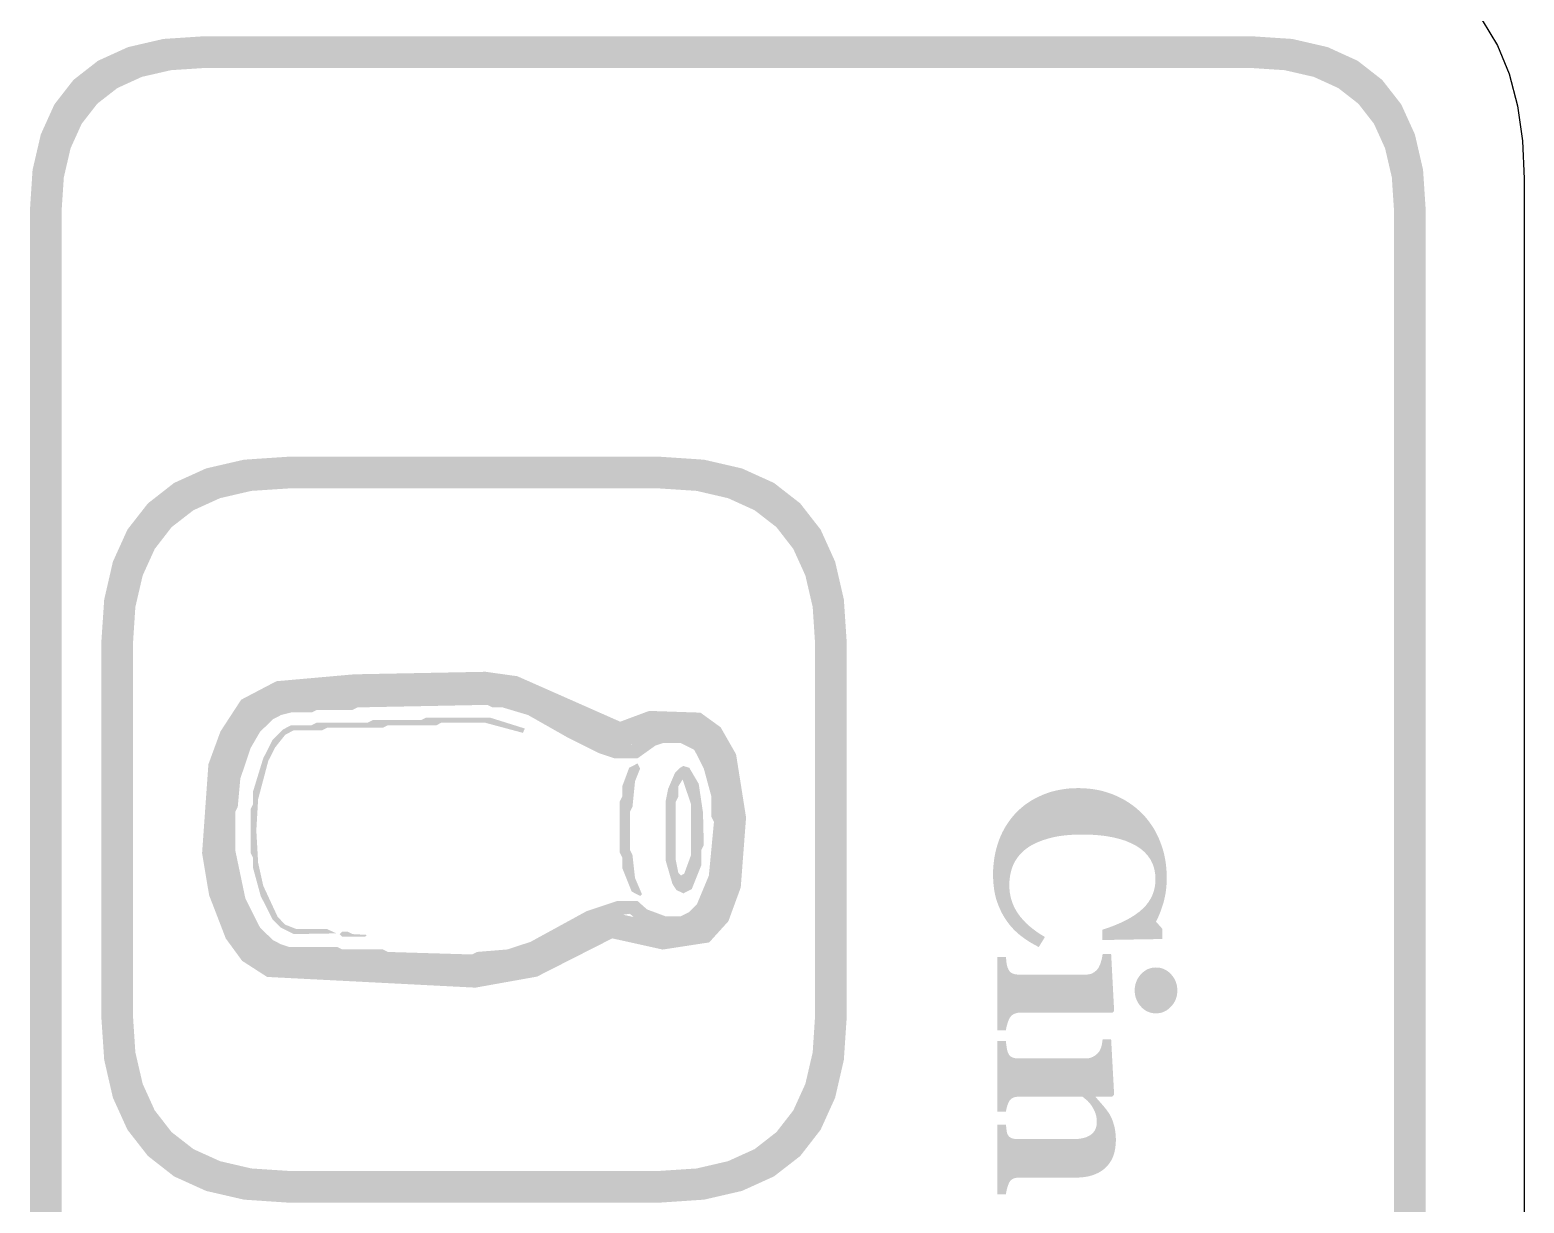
# Model space of a CAD drawing. Header units: millimetres. Extents: x 6 to 297, y 55 to 451.
# Drawn here: x 275.2 to 294.04, y 301.29 to 316.08 of the extents above; entities that cross this region are included whole.
import ezdxf

# ---------------------------------------------------------------- set-up
doc = ezdxf.new("R2010")
doc.units = ezdxf.units.MM
doc.layers.add('CUT', color=1, linetype='Continuous')
doc.layers.add('RASTER', color=7, linetype='Continuous')

msp = doc.modelspace()

# ---------------------------------------------------------------- hatches: boundary and pattern name
at = {"layer": 'RASTER'}
h = msp.add_hatch(color=7, dxfattribs=at)
h.paths.add_polyline_path([(290.6, 316), (291.116, 315.966), (291.563, 315.863), (291.941, 315.691), (292.25, 315.45), (292.491, 315.141), (292.663, 314.763), (292.766, 314.316), (292.8, 313.8), (292.8, 256.6), (292.766, 256.084), (292.662, 255.638), (292.491, 255.259), (292.25, 254.95), (291.941, 254.709), (291.563, 254.537), (291.116, 254.434), (290.6, 254.4), (277.4, 254.4), (276.884, 254.434), (276.438, 254.537), (276.059, 254.709), (275.75, 254.95), (275.509, 255.259), (275.338, 255.638), (275.234, 256.084), (275.2, 256.6), (275.2, 313.8), (275.234, 314.316), (275.338, 314.763), (275.509, 315.141), (275.75, 315.45), (276.059, 315.691), (276.438, 315.863), (276.884, 315.966), (277.4, 316)])
h.paths.add_polyline_path([(290.6, 315.6), (277.4, 315.6), (276.978, 315.572), (276.612, 315.488), (276.303, 315.347), (276.05, 315.15), (275.853, 314.897), (275.713, 314.588), (275.628, 314.222), (275.6, 313.8), (275.6, 256.6), (275.628, 256.178), (275.713, 255.813), (275.853, 255.503), (276.05, 255.25), (276.303, 255.053), (276.612, 254.912), (276.978, 254.828), (277.4, 254.8), (290.6, 254.8), (291.022, 254.828), (291.388, 254.912), (291.697, 255.053), (291.95, 255.25), (292.147, 255.503), (292.287, 255.813), (292.372, 256.178), (292.4, 256.6), (292.4, 313.8), (292.372, 314.222), (292.287, 314.588), (292.147, 314.897), (291.95, 315.15), (291.697, 315.347), (291.388, 315.488), (291.022, 315.572), (290.6, 315.6)], flags=0)
h = msp.add_hatch(color=7, dxfattribs=at)
h.paths.add_polyline_path([(283.15, 310.7), (283.701, 310.663), (284.178, 310.553), (284.582, 310.37), (284.912, 310.113), (285.17, 309.782), (285.353, 309.378), (285.463, 308.901), (285.5, 308.35), (285.5, 303.65), (285.463, 303.099), (285.353, 302.622), (285.17, 302.218), (284.913, 301.887), (284.582, 301.63), (284.178, 301.447), (283.701, 301.337), (283.15, 301.3), (278.45, 301.3), (277.899, 301.337), (277.422, 301.447), (277.018, 301.63), (276.688, 301.888), (276.43, 302.218), (276.247, 302.622), (276.137, 303.099), (276.1, 303.65), (276.1, 308.35), (276.137, 308.901), (276.247, 309.378), (276.43, 309.782), (276.688, 310.112), (277.018, 310.37), (277.422, 310.553), (277.899, 310.663), (278.45, 310.7)])
h.paths.add_polyline_path([(283.15, 310.3), (278.45, 310.3), (277.993, 310.27), (277.597, 310.178), (277.262, 310.026), (276.987, 309.813), (276.774, 309.538), (276.622, 309.203), (276.53, 308.807), (276.5, 308.35), (276.5, 303.65), (276.53, 303.193), (276.622, 302.797), (276.774, 302.462), (276.987, 302.188), (277.262, 301.974), (277.597, 301.822), (277.993, 301.73), (278.45, 301.7), (283.15, 301.7), (283.607, 301.73), (284.003, 301.822), (284.338, 301.974), (284.613, 302.188), (284.826, 302.462), (284.978, 302.797), (285.07, 303.193), (285.1, 303.65), (285.1, 308.35), (285.07, 308.807), (284.978, 309.203), (284.826, 309.538), (284.613, 309.813), (284.338, 310.026), (284.003, 310.178), (283.607, 310.27), (283.15, 310.3)], flags=0)
h = msp.add_hatch(color=7, dxfattribs=at)
h.paths.add_polyline_path([(284.23, 306.154), (284.163, 305.272), (284.007, 304.846), (283.765, 304.579), (283.178, 304.489), (282.543, 304.63), (281.594, 304.148), (280.817, 304.009), (278.191, 304.144), (277.876, 304.347), (277.67, 304.629), (277.46, 305.174), (277.371, 305.703), (277.451, 306.824), (277.603, 307.238), (277.864, 307.638), (278.308, 307.871), (279.289, 307.958), (280.945, 307.99), (281.346, 307.934), (282.643, 307.361), (283.009, 307.497), (283.655, 307.475), (283.909, 307.291), (284.104, 306.95)])
h.paths.add_polyline_path([(283.908, 306.141), (283.797, 306.842), (283.665, 307.072), (283.546, 307.158), (283.062, 307.175), (282.632, 307.015), (281.257, 307.624), (280.926, 307.67), (279.307, 307.638), (278.4, 307.558), (278.086, 307.393), (277.891, 307.093), (277.767, 306.756), (277.693, 305.719), (277.771, 305.259), (277.953, 304.783), (278.1, 304.584), (278.292, 304.459), (280.797, 304.331), (281.491, 304.455), (282.501, 304.968), (283.189, 304.814), (283.604, 304.878), (283.728, 305.015), (283.847, 305.341), (283.908, 306.141)], flags=0)
h = msp.add_hatch(color=7, dxfattribs=at)
h.paths.add_polyline_path([(283.976, 306.344), (283.986, 305.679), (283.954, 305.615), (283.954, 305.486), (283.858, 305.133), (283.739, 304.899), (283.674, 304.834), (283.504, 304.748), (283.28, 304.716), (283.215, 304.748), (283.055, 304.748), (282.885, 304.834), (282.766, 304.94), (282.509, 304.908), (282.114, 304.725), (281.449, 304.362), (281, 304.266), (279.972, 304.266), (279.908, 304.298), (279.234, 304.298), (279.17, 304.33), (278.495, 304.33), (278.335, 304.362), (278.165, 304.449), (277.94, 304.674), (277.725, 305.133), (277.628, 305.55), (277.628, 305.775), (277.596, 305.839), (277.596, 306.161), (277.628, 306.225), (277.66, 306.642), (277.757, 306.963), (277.94, 307.326), (278.132, 307.519), (278.303, 307.605), (278.559, 307.67), (279.523, 307.702), (279.587, 307.734), (281.096, 307.734), (281.546, 307.605), (282.445, 307.124), (282.669, 307.06), (282.788, 307.069), (282.885, 307.166), (283.055, 307.252), (283.408, 307.284), (283.674, 307.166), (283.771, 307.037), (283.922, 306.674)])
h.paths.add_polyline_path([(283.825, 306.096), (283.793, 306.161), (283.793, 306.417), (283.697, 306.771), (283.578, 307.005), (283.408, 307.092), (283.183, 307.092), (283.087, 307.06), (282.862, 306.899), (282.573, 306.899), (282.38, 306.963), (281.973, 307.166), (281.481, 307.445), (281.16, 307.541), (281.032, 307.541), (280.968, 307.573), (279.33, 307.541), (279.266, 307.509), (278.816, 307.509), (278.752, 307.477), (278.495, 307.477), (278.367, 307.445), (278.261, 307.39), (278.1, 307.23), (277.982, 307.027), (277.853, 306.642), (277.821, 306.289), (277.789, 306.225), (277.789, 305.743), (277.917, 305.133), (278.1, 304.77), (278.261, 304.61), (278.367, 304.555), (278.463, 304.523), (279.073, 304.523), (279.137, 304.491), (279.651, 304.491), (279.715, 304.459), (280.775, 304.427), (280.839, 304.459), (281.225, 304.491), (281.514, 304.587), (282.22, 304.973), (282.605, 305.101), (282.862, 305.101), (282.981, 304.995), (283.215, 304.908), (283.408, 304.908), (283.514, 304.963), (283.61, 305.059), (283.761, 305.422)], flags=0)
h.paths.add_polyline_path([(283.687, 306.215), (283.697, 305.807), (283.665, 305.743), (283.665, 305.55), (283.546, 305.252), (283.44, 305.197), (283.353, 305.239), (283.302, 305.316), (283.215, 305.615), (283.215, 306.353), (283.247, 306.514), (283.334, 306.716), (283.398, 306.78), (283.44, 306.803), (283.514, 306.78), (283.633, 306.578)], flags=0)
h.paths.add_polyline_path([(283.536, 306.321), (283.43, 306.633), (283.376, 306.546), (283.376, 306.417), (283.344, 306.353), (283.344, 305.615), (283.376, 305.454), (283.408, 305.422), (283.45, 305.445), (283.536, 305.679)], flags=0)
h.paths.add_polyline_path([(282.917, 305.188), (282.894, 305.165), (282.788, 305.22), (282.669, 305.518), (282.669, 305.647), (282.637, 305.711), (282.637, 306.353), (282.669, 306.417), (282.669, 306.546), (282.756, 306.78), (282.862, 306.835), (282.894, 306.771), (282.83, 306.61), (282.798, 306.289), (282.766, 306.225), (282.766, 305.743), (282.798, 305.679), (282.83, 305.39)], flags=0)
h.paths.add_polyline_path([(281.44, 307.275), (281.417, 307.22), (280.936, 307.349), (280.39, 307.349), (280.325, 307.316), (279.715, 307.316), (279.651, 307.284), (278.945, 307.284), (278.881, 307.252), (278.527, 307.252), (278.421, 307.198), (278.293, 307.037), (278.206, 306.867), (278.078, 306.385), (278.055, 305.99), (278.078, 305.583), (278.142, 305.294), (278.325, 304.899), (278.421, 304.802), (278.559, 304.748), (278.945, 304.748), (279.064, 304.693), (278.527, 304.684), (278.357, 304.77), (278.261, 304.867), (278.11, 305.165), (278.014, 305.518), (278.014, 305.647), (277.982, 305.711), (277.982, 306.257), (278.014, 306.321), (278.014, 306.482), (278.142, 306.899), (278.261, 307.133), (278.389, 307.262), (278.495, 307.316), (278.752, 307.316), (278.816, 307.349), (279.459, 307.349), (279.523, 307.381), (280.133, 307.381), (280.197, 307.413), (281, 307.413)], flags=0)
h.paths.add_polyline_path([(279.449, 304.674), (279.426, 304.651), (279.137, 304.651), (279.105, 304.684), (279.137, 304.716), (279.202, 304.716), (279.266, 304.684)], flags=0)
for points in [[(287.344, 305.437), (287.345, 305.493), (287.349, 305.549), (287.355, 305.604), (287.363, 305.658), (287.373, 305.711), (287.386, 305.763), (287.401, 305.814), (287.418, 305.865), (287.438, 305.914), (287.459, 305.961), (287.483, 306.007), (287.509, 306.051), (287.537, 306.094), (287.567, 306.135), (287.599, 306.174), (287.633, 306.212), (287.668, 306.247), (287.706, 306.28), (287.745, 306.312), (287.787, 306.341), (287.83, 306.369), (287.876, 306.395), (287.924, 306.418), (287.973, 306.44), (288.025, 306.46), (288.077, 306.477), (288.131, 306.491), (288.186, 306.503), (288.243, 306.512), (288.3, 306.519), (288.359, 306.522), (288.42, 306.524), (288.479, 306.522), (288.538, 306.518), (288.596, 306.512), (288.652, 306.503), (288.708, 306.491), (288.762, 306.476), (288.815, 306.459), (288.867, 306.44), (288.918, 306.417), (288.967, 306.393), (289.014, 306.367), (289.059, 306.338), (289.103, 306.308), (289.145, 306.275), (289.185, 306.24), (289.224, 306.203), (289.26, 306.165), (289.294, 306.124), (289.325, 306.082), (289.355, 306.039), (289.383, 305.993), (289.408, 305.945), (289.432, 305.895), (289.453, 305.844), (289.472, 305.791), (289.489, 305.737), (289.503, 305.683), (289.514, 305.627), (289.523, 305.571), (289.529, 305.513), (289.533, 305.455), (289.534, 305.396), (289.534, 305.353), (289.532, 305.311), (289.528, 305.27), (289.524, 305.231), (289.518, 305.192), (289.511, 305.154), (289.502, 305.117), (289.493, 305.081), (289.482, 305.046), (289.471, 305.013), (289.46, 304.98), (289.448, 304.95), (289.436, 304.92), (289.424, 304.892), (289.411, 304.866), (289.398, 304.841), (289.479, 304.75), (289.479, 304.622), (288.72, 304.609), (288.72, 304.738), (288.804, 304.766), (288.882, 304.796), (288.954, 304.827), (289.021, 304.859), (289.082, 304.893), (289.137, 304.928), (289.186, 304.964), (289.23, 305.002), (289.268, 305.041), (289.301, 305.083), (289.329, 305.127), (289.352, 305.172), (289.369, 305.22), (289.382, 305.27), (289.39, 305.323), (289.392, 305.377), (289.388, 305.444), (289.377, 305.506), (289.358, 305.565), (289.332, 305.619), (289.297, 305.669), (289.256, 305.716), (289.207, 305.758), (289.15, 305.796), (289.086, 305.829), (289.016, 305.859), (288.94, 305.883), (288.858, 305.903), (288.77, 305.919), (288.676, 305.93), (288.576, 305.937), (288.469, 305.939), (288.409, 305.938), (288.35, 305.936), (288.294, 305.932), (288.24, 305.927), (288.188, 305.92), (288.139, 305.912), (288.092, 305.902), (288.047, 305.89), (288.004, 305.877), (287.963, 305.864), (287.925, 305.849), (287.889, 305.834), (287.855, 305.817), (287.822, 305.8), (287.793, 305.781), (287.765, 305.762), (287.738, 305.74), (287.713, 305.718), (287.69, 305.694), (287.668, 305.669), (287.649, 305.644), (287.631, 305.617), (287.615, 305.59), (287.601, 305.561), (287.589, 305.532), (287.579, 305.502), (287.57, 305.471), (287.562, 305.439), (287.557, 305.407), (287.553, 305.374), (287.55, 305.34), (287.549, 305.305), (287.551, 305.254), (287.556, 305.205), (287.565, 305.157), (287.577, 305.111), (287.593, 305.066), (287.612, 305.022), (287.635, 304.98), (287.661, 304.94), (287.69, 304.9), (287.724, 304.861), (287.76, 304.823), (287.801, 304.786), (287.845, 304.75), (287.892, 304.715), (287.943, 304.681), (287.998, 304.647), (287.921, 304.521), (287.89, 304.537), (287.859, 304.554), (287.829, 304.571), (287.799, 304.589), (287.771, 304.607), (287.743, 304.626), (287.717, 304.645), (287.691, 304.665), (287.666, 304.685), (287.642, 304.707), (287.618, 304.729), (287.596, 304.752), (287.575, 304.775), (287.554, 304.8), (287.534, 304.825), (287.516, 304.851), (287.496, 304.88), (287.478, 304.91), (287.46, 304.941), (287.444, 304.973), (287.429, 305.005), (287.415, 305.038), (287.402, 305.072), (287.39, 305.106), (287.379, 305.142), (287.37, 305.18), (287.362, 305.219), (287.356, 305.259), (287.351, 305.301), (287.347, 305.345), (287.345, 305.39), (287.344, 305.437)], [(287.4, 301.403), (287.4, 302.284), (287.507, 302.284), (287.508, 302.277), (287.508, 302.27), (287.509, 302.262), (287.51, 302.254), (287.511, 302.245), (287.512, 302.236), (287.513, 302.227), (287.514, 302.217), (287.515, 302.207), (287.517, 302.199), (287.518, 302.19), (287.52, 302.182), (287.522, 302.175), (287.524, 302.168), (287.526, 302.162), (287.529, 302.157), (287.533, 302.15), (287.538, 302.143), (287.543, 302.136), (287.549, 302.131), (287.555, 302.125), (287.561, 302.121), (287.568, 302.117), (287.576, 302.113), (287.584, 302.11), (287.593, 302.107), (287.603, 302.105), (287.614, 302.103), (287.626, 302.102), (287.638, 302.101), (287.652, 302.1), (287.667, 302.1), (288.352, 302.1), (288.388, 302.101), (288.422, 302.103), (288.454, 302.108), (288.483, 302.114), (288.51, 302.121), (288.535, 302.131), (288.557, 302.142), (288.577, 302.155), (288.595, 302.169), (288.61, 302.186), (288.623, 302.203), (288.634, 302.223), (288.642, 302.244), (288.648, 302.266), (288.651, 302.291), (288.652, 302.317), (288.652, 302.331), (288.651, 302.345), (288.65, 302.36), (288.648, 302.373), (288.646, 302.387), (288.643, 302.4), (288.639, 302.413), (288.635, 302.426), (288.63, 302.438), (288.625, 302.451), (288.619, 302.463), (288.613, 302.476), (288.607, 302.488), (288.599, 302.5), (288.592, 302.513), (288.584, 302.525), (288.576, 302.535), (288.569, 302.545), (288.561, 302.554), (288.554, 302.563), (288.546, 302.571), (288.539, 302.579), (288.531, 302.586), (288.524, 302.593), (288.516, 302.599), (288.509, 302.605), (288.501, 302.611), (288.495, 302.616), (288.488, 302.622), (288.482, 302.627), (288.475, 302.632), (288.469, 302.636), (287.683, 302.636), (287.67, 302.636), (287.658, 302.635), (287.647, 302.634), (287.636, 302.632), (287.625, 302.63), (287.615, 302.628), (287.606, 302.625), (287.597, 302.621), (287.589, 302.617), (287.581, 302.613), (287.574, 302.608), (287.567, 302.602), (287.561, 302.596), (287.555, 302.589), (287.55, 302.581), (287.545, 302.573), (287.542, 302.567), (287.539, 302.561), (287.536, 302.554), (287.533, 302.547), (287.53, 302.539), (287.527, 302.531), (287.524, 302.523), (287.522, 302.514), (287.519, 302.506), (287.517, 302.497), (287.515, 302.488), (287.513, 302.48), (287.511, 302.471), (287.509, 302.463), (287.508, 302.454), (287.507, 302.446), (287.4, 302.446), (287.4, 303.336), (287.507, 303.336), (287.508, 303.327), (287.509, 303.318), (287.509, 303.309), (287.51, 303.299), (287.511, 303.29), (287.513, 303.281), (287.514, 303.272), (287.515, 303.262), (287.516, 303.253), (287.518, 303.244), (287.519, 303.236), (287.521, 303.228), (287.523, 303.22), (287.525, 303.212), (287.527, 303.205), (287.529, 303.199), (287.533, 303.187), (287.538, 303.177), (287.543, 303.167), (287.549, 303.159), (287.556, 303.151), (287.563, 303.145), (287.571, 303.139), (287.579, 303.134), (287.587, 303.13), (287.597, 303.126), (287.607, 303.123), (287.618, 303.121), (287.629, 303.119), (287.641, 303.118), (287.653, 303.117), (287.667, 303.117), (288.519, 303.117), (288.53, 303.117), (288.542, 303.118), (288.553, 303.12), (288.564, 303.122), (288.575, 303.126), (288.586, 303.13), (288.597, 303.134), (288.608, 303.14), (288.619, 303.146), (288.629, 303.153), (288.639, 303.16), (288.648, 303.167), (288.657, 303.175), (288.665, 303.183), (288.673, 303.192), (288.68, 303.201), (288.685, 303.208), (288.689, 303.216), (288.693, 303.223), (288.696, 303.231), (288.7, 303.24), (288.703, 303.249), (288.707, 303.258), (288.71, 303.268), (288.712, 303.278), (288.715, 303.289), (288.717, 303.299), (288.719, 303.31), (288.721, 303.322), (288.723, 303.333), (288.724, 303.345), (288.726, 303.357), (288.833, 303.357), (288.871, 302.658), (288.849, 302.636), (288.636, 302.636), (288.636, 302.63), (288.646, 302.62), (288.656, 302.609), (288.666, 302.597), (288.677, 302.585), (288.688, 302.572), (288.699, 302.559), (288.712, 302.545), (288.724, 302.531), (288.737, 302.516), (288.749, 302.502), (288.76, 302.488), (288.771, 302.474), (288.781, 302.461), (288.79, 302.448), (288.799, 302.435), (288.808, 302.422), (288.816, 302.408), (288.825, 302.393), (288.833, 302.377), (288.84, 302.36), (288.848, 302.341), (288.855, 302.322), (288.861, 302.302), (288.868, 302.28), (288.874, 302.258), (288.879, 302.235), (288.883, 302.213), (288.886, 302.189), (288.889, 302.166), (288.891, 302.142), (288.892, 302.117), (288.893, 302.093), (288.891, 302.035), (288.884, 301.981), (288.874, 301.93), (288.859, 301.884), (288.84, 301.841), (288.816, 301.802), (288.789, 301.766), (288.757, 301.734), (288.722, 301.706), (288.684, 301.682), (288.643, 301.662), (288.6, 301.645), (288.553, 301.632), (288.504, 301.623), (288.452, 301.617), (288.398, 301.615), (287.68, 301.615), (287.667, 301.615), (287.654, 301.614), (287.642, 301.613), (287.631, 301.611), (287.621, 301.609), (287.611, 301.606), (287.602, 301.603), (287.593, 301.599), (287.586, 301.594), (287.578, 301.589), (287.571, 301.583), (287.564, 301.576), (287.558, 301.568), (287.552, 301.559), (287.547, 301.549), (287.542, 301.539), (287.54, 301.533), (287.537, 301.526), (287.534, 301.52), (287.532, 301.513), (287.529, 301.505), (287.527, 301.498), (287.524, 301.489), (287.522, 301.481), (287.519, 301.472), (287.517, 301.463), (287.515, 301.454), (287.513, 301.444), (287.511, 301.434), (287.509, 301.424), (287.508, 301.413), (287.507, 301.403)]]:
    msp.add_hatch(color=7, dxfattribs=at).paths.add_polyline_path(points)
h = msp.add_hatch(color=7, dxfattribs=at)
h.paths.add_polyline_path([(287.4, 303.471), (287.4, 304.397), (287.507, 304.397), (287.508, 304.387), (287.508, 304.378), (287.509, 304.368), (287.51, 304.359), (287.511, 304.35), (287.512, 304.34), (287.513, 304.331), (287.514, 304.322), (287.515, 304.313), (287.517, 304.304), (287.518, 304.296), (287.52, 304.288), (287.522, 304.28), (287.524, 304.273), (287.526, 304.266), (287.529, 304.259), (287.534, 304.248), (287.539, 304.237), (287.544, 304.228), (287.55, 304.219), (287.557, 304.211), (287.564, 304.204), (287.571, 304.198), (287.579, 304.193), (287.588, 304.189), (287.597, 304.185), (287.607, 304.182), (287.618, 304.179), (287.629, 304.177), (287.641, 304.175), (287.653, 304.174), (287.667, 304.174), (288.519, 304.174), (288.532, 304.174), (288.544, 304.176), (288.556, 304.177), (288.567, 304.18), (288.578, 304.183), (288.589, 304.187), (288.599, 304.192), (288.609, 304.198), (288.619, 304.204), (288.628, 304.21), (288.636, 304.217), (288.644, 304.224), (288.652, 304.231), (288.659, 304.239), (288.665, 304.248), (288.671, 304.256), (288.676, 304.263), (288.68, 304.271), (288.684, 304.28), (288.689, 304.289), (288.693, 304.3), (288.697, 304.311), (288.701, 304.323), (288.705, 304.336), (288.709, 304.349), (288.713, 304.362), (288.716, 304.375), (288.718, 304.387), (288.721, 304.399), (288.723, 304.411), (288.724, 304.422), (288.726, 304.433), (288.833, 304.433), (288.871, 303.716), (288.849, 303.694), (287.686, 303.694), (287.673, 303.693), (287.661, 303.692), (287.649, 303.691), (287.638, 303.688), (287.628, 303.685), (287.617, 303.681), (287.608, 303.677), (287.598, 303.672), (287.59, 303.666), (287.582, 303.66), (287.574, 303.653), (287.567, 303.645), (287.561, 303.637), (287.555, 303.628), (287.55, 303.619), (287.545, 303.609), (287.542, 303.601), (287.539, 303.594), (287.536, 303.586), (287.533, 303.578), (287.53, 303.57), (287.527, 303.561), (287.524, 303.553), (287.522, 303.544), (287.519, 303.535), (287.517, 303.526), (287.515, 303.517), (287.513, 303.508), (287.511, 303.499), (287.509, 303.49), (287.508, 303.48), (287.507, 303.471)])
h.paths.add_polyline_path([(289.398, 303.685), (289.371, 303.686), (289.344, 303.69), (289.319, 303.697), (289.295, 303.706), (289.272, 303.718), (289.25, 303.733), (289.228, 303.75), (289.208, 303.771), (289.19, 303.792), (289.174, 303.815), (289.161, 303.839), (289.15, 303.864), (289.141, 303.89), (289.135, 303.917), (289.131, 303.945), (289.13, 303.973), (289.131, 304.003), (289.135, 304.031), (289.141, 304.058), (289.15, 304.084), (289.161, 304.109), (289.174, 304.133), (289.19, 304.156), (289.208, 304.178), (289.228, 304.198), (289.25, 304.215), (289.272, 304.23), (289.295, 304.242), (289.319, 304.251), (289.344, 304.258), (289.371, 304.262), (289.398, 304.263), (289.425, 304.262), (289.452, 304.258), (289.477, 304.251), (289.501, 304.242), (289.525, 304.23), (289.547, 304.215), (289.568, 304.198), (289.588, 304.178), (289.607, 304.156), (289.623, 304.133), (289.637, 304.109), (289.648, 304.084), (289.656, 304.058), (289.663, 304.031), (289.666, 304.003), (289.668, 303.973), (289.666, 303.944), (289.663, 303.916), (289.656, 303.889), (289.648, 303.863), (289.637, 303.838), (289.623, 303.814), (289.607, 303.792), (289.588, 303.77), (289.568, 303.75), (289.547, 303.733), (289.525, 303.718), (289.501, 303.706), (289.477, 303.697), (289.452, 303.69), (289.425, 303.686), (289.398, 303.685)])

# ---------------------------------------------------------------- linework, layer by layer
at = {"layer": 'CUT'}
msp.add_lwpolyline([(293.512, 316.203), (293.703, 315.885), (293.851, 315.525), (293.956, 315.125), (294.019, 314.683), (294.04, 314.201), (294.04, 256.199)], dxfattribs=at)

doc.saveas('drawing.dxf')
